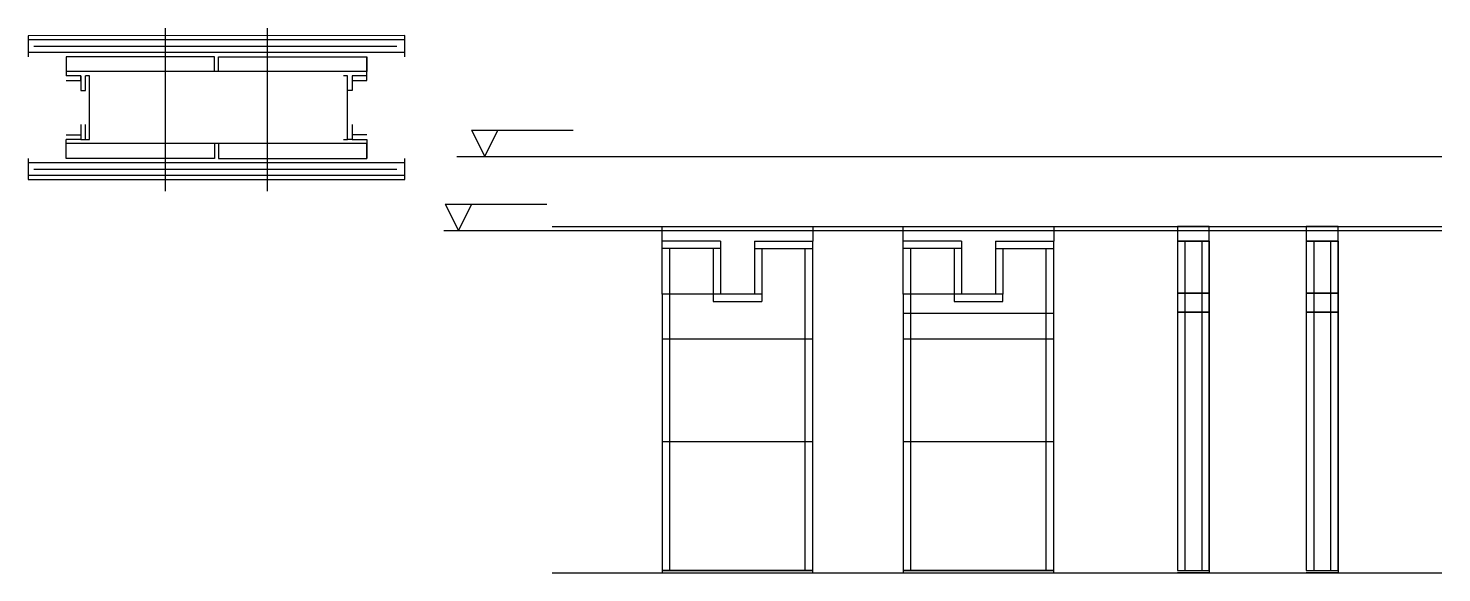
# Model space of a CAD drawing. Header units: metres. Extents: x 17708 to 19042, y 3977 to 4491.
import ezdxf

# ---------------------------------------------------------------- set-up
doc = ezdxf.new("R2010")
doc.units = ezdxf.units.M
for name, color, linetype in [('CHAPA', 7, 'Continuous'), ('COTA', 7, 'Continuous'), ('Hachura', 7, 'Continuous'), ('Madeira', 7, 'Continuous'), ('MEIO_PONT', 7, 'Continuous'), ('NIVEL 1° PAV.', 7, 'Continuous'), ('NIVEL 2° PAV.', 7, 'Continuous'), ('Nível', 7, 'Continuous'), ('Painéis', 7, 'Continuous'), ('Perfil Metálico', 7, 'Continuous'), ('SARR_2.2x7', 7, 'Continuous'), ('SARRAFO', 7, 'Continuous')]:
    doc.layers.add(name, color=color, linetype=linetype)

msp = doc.modelspace()

# ---------------------------------------------------------------- linework, layer by layer
at = {"layer": 'CHAPA', "color": 7, "lineweight": 25}
for points in [[(18027.4, 4446.1), (18027.4, 4450.1), (17743.4, 4450.1), (17743.4, 4446.1)], [(17761.8, 4386.1), (17765.4, 4386.1), (17765.4, 4446.1), (17761.8, 4446.1)], [(18005.4, 4386.1), (18009, 4386.1), (18009, 4446.1), (18005.4, 4446.1)], [(18027.4, 4386.1), (18027.4, 4382.1), (17743.4, 4382.1), (17743.4, 4386.1)]]:
    msp.add_lwpolyline(points, dxfattribs=at)
at = {"layer": 'COTA', "color": 7, "lineweight": 25}
for p, q in [((18306.2, 4289.9), (18306.2, 4303.9)), ((18306.2, 4303.9), (18448.2, 4303.9)), ((18448.2, 4303.9), (18448.2, 4289.9)), ((18533.7, 4289.9), (18533.7, 4303.9)), ((18533.7, 4303.9), (18675.7, 4303.9)), ((18675.7, 4303.9), (18675.7, 4289.9))]:
    msp.add_line(p, q, dxfattribs=at)
for points in [[(18822.4, 4289.9), (18822.4, 4303.9), (18792.4, 4303.9), (18792.4, 4289.9)], [(18944.1, 4289.9), (18944.1, 4303.9), (18914.1, 4303.9), (18914.1, 4289.9)]]:
    msp.add_lwpolyline(points, dxfattribs=at)
at = {"layer": 'Hachura', "color": 7, "lineweight": 25}
for p, q in [((17837.4, 4337.3), (17837.4, 4491)), ((17933.4, 4337.3), (17933.4, 4491)), ((17712.9, 4474.1), (18055.6, 4474)), ((17712.9, 4358.1), (18055.6, 4358.1))]:
    msp.add_line(p, q, dxfattribs=at)
at = {"layer": 'Madeira', "color": 7, "lineweight": 25}
for points in [[(17883.4, 4450.1), (17883.4, 4464.1), (17743.4, 4464.1), (17743.4, 4450.1)], [(17887.4, 4450.1), (17887.4, 4464.1), (18027.4, 4464.1), (18027.4, 4450.1)], [(17883.4, 4382.1), (17883.4, 4368.1), (17743.4, 4368.1), (17743.4, 4382.1)], [(17887.4, 4382.1), (17887.4, 4368.1), (18027.4, 4368.1), (18027.4, 4382.1)]]:
    msp.add_lwpolyline(points, dxfattribs=at)
at = {"layer": 'MEIO_PONT', "color": 7, "lineweight": 25}
for points in [[(18027.4, 4464.1), (18027.4, 4450.1), (18027.4, 4450.1), (18027.4, 4464.1)], [(18027.4, 4382.1), (18027.4, 4368.1), (18027.4, 4368.1), (18027.4, 4382.1)]]:
    msp.add_lwpolyline(points, dxfattribs=at)
at = {"layer": 'NIVEL 1° PAV.', "color": 7, "lineweight": 25}
for p, q in [((18126.1, 4394.9), (18222.1, 4394.9)), ((18126.1, 4394.9), (18138.6, 4369.9)), ((18138.6, 4369.9), (18151.1, 4394.9)), ((18112.3, 4369.9), (19042, 4369.9))]:
    msp.add_line(p, q, dxfattribs=at)
at = {"layer": 'NIVEL 2° PAV.', "color": 7, "lineweight": 25}
for p, q in [((18101.3, 4324.9), (18197.3, 4324.9)), ((18101.3, 4324.9), (18113.8, 4299.9)), ((18113.8, 4299.9), (18126.3, 4324.9)), ((18099.9, 4299.9), (19042, 4299.9))]:
    msp.add_line(p, q, dxfattribs=at)
at = {"layer": 'Nível', "color": 7, "lineweight": 25}
for p, q in [((18202.1, 4303.9), (19042, 4303.9)), ((18202.1, 3976.9), (19042, 3976.9))]:
    msp.add_line(p, q, dxfattribs=at)
at = {"layer": 'Painéis', "color": 7, "lineweight": 25}
for p, q in [((18306.2, 4239.9), (18306.2, 4289.9)), ((18361.2, 4289.9), (18306.2, 4289.9)), ((18361.2, 4289.9), (18361.2, 4239.9)), ((18393.2, 4289.9), (18393.2, 4239.9)), ((18393.2, 4289.9), (18448.2, 4289.9)), ((18448.2, 4289.9), (18448.2, 4289.9)), ((18448.2, 3976.9), (18448.2, 4289.9)), ((18533.7, 4239.9), (18533.7, 4289.9)), ((18588.7, 4289.9), (18533.7, 4289.9)), ((18588.7, 4289.9), (18588.7, 4239.9)), ((18620.7, 4289.9), (18620.7, 4239.9)), ((18620.7, 4289.9), (18675.7, 4289.9)), ((18675.7, 4289.9), (18675.7, 4289.9)), ((18675.7, 3976.9), (18675.7, 4289.9)), ((18792.4, 4289.9), (18792.4, 3978.9)), ((18792.4, 4289.9), (18822.4, 4289.9)), ((18822.4, 4289.9), (18792.4, 4289.9)), ((18822.4, 4289.9), (18792.4, 4289.9)), ((18822.4, 4289.9), (18792.4, 4289.9)), ((18822.4, 3978.9), (18822.4, 4289.9)), ((18822.4, 4289.9), (18822.4, 3978.9)), ((18914.1, 4289.9), (18914.1, 3978.9)), ((18914.1, 4289.9), (18944.1, 4289.9)), ((18944.1, 4289.9), (18914.1, 4289.9)), ((18944.1, 4289.9), (18914.1, 4289.9)), ((18944.1, 4289.9), (18914.1, 4289.9)), ((18944.1, 3978.9), (18944.1, 4289.9)), ((18944.1, 4289.9), (18944.1, 3978.9)), ((18306.2, 4239.9), (18306.2, 3976.9)), ((18393.2, 4239.9), (18306.2, 4239.9)), ((18533.7, 4239.9), (18533.7, 3976.9)), ((18620.7, 4239.9), (18533.7, 4239.9)), ((18792.4, 4240.9), (18822.4, 4240.9)), ((18822.4, 4240.9), (18792.4, 4240.9)), ((18822.4, 4240.9), (18792.4, 4240.9)), ((18822.4, 4240.9), (18792.4, 4240.9)), ((18914.1, 4240.9), (18944.1, 4240.9)), ((18944.1, 4240.9), (18914.1, 4240.9)), ((18944.1, 4240.9), (18914.1, 4240.9)), ((18944.1, 4240.9), (18914.1, 4240.9)), ((18533.7, 4221.9), (18675.7, 4221.9)), ((18792.4, 4222.9), (18822.4, 4222.9)), ((18822.4, 4222.9), (18792.4, 4222.9)), ((18822.4, 4222.9), (18792.4, 4222.9)), ((18822.4, 4222.9), (18792.4, 4222.9)), ((18914.1, 4222.9), (18944.1, 4222.9)), ((18944.1, 4222.9), (18914.1, 4222.9)), ((18944.1, 4222.9), (18914.1, 4222.9)), ((18944.1, 4222.9), (18914.1, 4222.9)), ((18306.2, 4197.9), (18448.2, 4197.9)), ((18533.7, 4197.9), (18675.7, 4197.9)), ((18306.2, 4100.9), (18448.2, 4100.9)), ((18533.7, 4100.9), (18675.7, 4100.9)), ((18306.2, 3978.9), (18448.2, 3978.9)), ((18533.7, 3978.9), (18675.7, 3978.9)), ((18792.4, 3978.9), (18822.4, 3978.9)), ((18914.1, 3978.9), (18944.1, 3978.9))]:
    msp.add_line(p, q, dxfattribs=at)
for points in [[(18448.2, 3978.9), (18306.2, 3978.9), (18306.2, 3976.9), (18448.2, 3976.9)], [(18675.7, 3978.9), (18533.7, 3978.9), (18533.7, 3976.9), (18675.7, 3976.9)], [(18792.4, 3978.9), (18822.4, 3978.9), (18822.4, 3976.9), (18792.4, 3976.9)], [(18914.1, 3978.9), (18944.1, 3978.9), (18944.1, 3976.9), (18914.1, 3976.9)]]:
    msp.add_lwpolyline(points, dxfattribs=at)
at = {"layer": 'Perfil Metálico', "color": 7, "lineweight": 25}
for p, q in [((18063.1, 4480), (17707.7, 4480)), ((18063.1, 4468), (17707.7, 4468)), ((18063.1, 4364.1), (17707.7, 4364.1)), ((18063.1, 4352.1), (17707.7, 4352.1))]:
    msp.add_line(p, q, dxfattribs=at)
for points in [[(18063.1, 4464.1), (18063.1, 4484.1), (17707.7, 4484), (17707.7, 4464)], [(17707.7, 4368.1), (17707.7, 4348.1), (18063.1, 4348.1), (18063.1, 4368.1)]]:
    msp.add_lwpolyline(points, dxfattribs=at)
at = {"layer": 'SARR_2.2x7', "color": 7, "lineweight": 25}
for p, q in [((18441.2, 4289.9), (18441.2, 4289.9)), ((18441.2, 4289.9), (18448.2, 4289.9)), ((18668.7, 4289.9), (18668.7, 4289.9)), ((18668.7, 4289.9), (18675.7, 4289.9)), ((18799.4, 4289.9), (18799.4, 4240.9)), ((18799.4, 4289.9), (18799.4, 4289.9)), ((18799.4, 4289.9), (18799.4, 4289.9)), ((18815.4, 4289.9), (18815.4, 4240.9)), ((18815.4, 4289.9), (18815.4, 4289.9)), ((18815.4, 4289.9), (18815.4, 4289.9)), ((18921.1, 4289.9), (18921.1, 4240.9)), ((18921.1, 4289.9), (18921.1, 4289.9)), ((18921.1, 4289.9), (18921.1, 4289.9)), ((18937.1, 4289.9), (18937.1, 4240.9)), ((18937.1, 4289.9), (18937.1, 4289.9)), ((18937.1, 4289.9), (18937.1, 4289.9)), ((18361.2, 4282.9), (18306.2, 4282.9)), ((18313.2, 4239.9), (18313.2, 4282.9)), ((18354.2, 4282.9), (18354.2, 4239.9)), ((18393.2, 4282.9), (18448.2, 4282.9)), ((18400.2, 4282.9), (18400.2, 4239.9)), ((18441.2, 4197.9), (18441.2, 4282.9)), ((18588.7, 4282.9), (18533.7, 4282.9)), ((18540.7, 4239.9), (18540.7, 4282.9)), ((18581.7, 4282.9), (18581.7, 4239.9)), ((18620.7, 4282.9), (18675.7, 4282.9)), ((18627.7, 4282.9), (18627.7, 4239.9)), ((18668.7, 4197.9), (18668.7, 4282.9)), ((18313.2, 4239.9), (18306.2, 4239.9)), ((18313.2, 4239.9), (18313.2, 4239.9)), ((18313.2, 4197.9), (18313.2, 4239.9)), ((18354.2, 4239.9), (18354.2, 4232.9)), ((18354.2, 4232.9), (18400.2, 4232.9)), ((18400.2, 4239.9), (18393.2, 4239.9)), ((18400.2, 4239.9), (18400.2, 4232.9)), ((18540.7, 4239.9), (18533.7, 4239.9)), ((18540.7, 4239.9), (18540.7, 4239.9)), ((18540.7, 4197.9), (18540.7, 4239.9)), ((18581.7, 4239.9), (18581.7, 4232.9)), ((18627.7, 4239.9), (18581.7, 4239.9)), ((18581.7, 4232.9), (18627.7, 4232.9)), ((18627.7, 4232.9), (18627.7, 4239.9)), ((18799.4, 4240.9), (18799.4, 3978.9)), ((18815.4, 4240.9), (18815.4, 3978.9)), ((18921.1, 4240.9), (18921.1, 3978.9)), ((18937.1, 4240.9), (18937.1, 3978.9)), ((18799.4, 4222.9), (18799.4, 4222.9)), ((18799.4, 4222.9), (18799.4, 4222.9)), ((18815.4, 4222.9), (18815.4, 4222.9)), ((18815.4, 4222.9), (18815.4, 4222.9)), ((18921.1, 4222.9), (18921.1, 4222.9)), ((18921.1, 4222.9), (18921.1, 4222.9)), ((18937.1, 4222.9), (18937.1, 4222.9)), ((18937.1, 4222.9), (18937.1, 4222.9)), ((18313.2, 4100.9), (18313.2, 4197.9)), ((18441.2, 4100.9), (18441.2, 4197.9)), ((18540.7, 4100.9), (18540.7, 4197.9)), ((18668.7, 4100.9), (18668.7, 4197.9)), ((18313.2, 3978.9), (18313.2, 4100.9)), ((18441.2, 3978.9), (18441.2, 4100.9)), ((18540.7, 3978.9), (18540.7, 4100.9)), ((18668.7, 3978.9), (18668.7, 4100.9)), ((18313.2, 3978.9), (18313.2, 3978.9)), ((18441.2, 3978.9), (18441.2, 3978.9)), ((18540.7, 3978.9), (18540.7, 3978.9)), ((18668.7, 3978.9), (18668.7, 3978.9))]:
    msp.add_line(p, q, dxfattribs=at)
at = {"layer": 'SARRAFO', "color": 7, "lineweight": 25}
for points in [[(17743.4, 4441.7), (17757.4, 4441.7), (17757.4, 4446.1), (17743.4, 4446.1)], [(17743.4, 4441.7), (17757.4, 4441.7), (17757.4, 4446.1), (17743.4, 4446.1)], [(17757.4, 4446.1), (17757.4, 4432.1), (17761.8, 4432.1), (17761.8, 4446.1)], [(18013.4, 4446.1), (18013.4, 4432.1), (18009, 4432.1), (18009, 4446.1)], [(18013.4, 4441.7), (18027.4, 4441.7), (18027.4, 4446.1), (18013.4, 4446.1)], [(18013.4, 4441.7), (18027.4, 4441.7), (18027.4, 4446.1), (18013.4, 4446.1)], [(17743.4, 4390.5), (17757.4, 4390.5), (17757.4, 4386.1), (17743.4, 4386.1)], [(17743.4, 4390.5), (17757.4, 4390.5), (17757.4, 4386.1), (17743.4, 4386.1)], [(17757.4, 4400.1), (17757.4, 4386.1), (17761.8, 4386.1), (17761.8, 4400.1)], [(18013.4, 4400.1), (18013.4, 4386.1), (18009, 4386.1), (18009, 4400.1)], [(18027.4, 4390.5), (18013.4, 4390.5), (18013.4, 4386.1), (18027.4, 4386.1)], [(18027.4, 4390.5), (18013.4, 4390.5), (18013.4, 4386.1), (18027.4, 4386.1)]]:
    msp.add_lwpolyline(points, dxfattribs=at)

doc.saveas('drawing.dxf')
